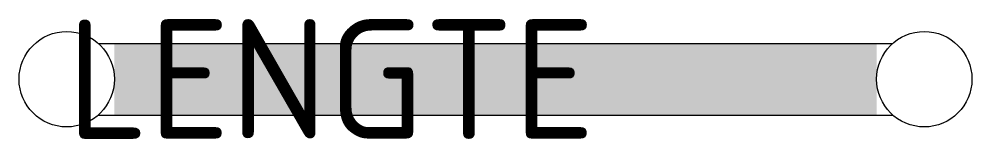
# Model space of a CAD drawing. Header units: metres. Extents: x -10 to 10, y -1.3 to 1.3.
import ezdxf
from ezdxf.enums import TextEntityAlignment as Align

# ---------------------------------------------------------------- set-up
doc = ezdxf.new("R2010")
doc.units = ezdxf.units.M
doc.header["$LTSCALE"] = 10
doc.header["$MEASUREMENT"] = 0
doc.linetypes.add('STREEP', pattern=[0.375, 0.25, -0.125])
doc.layers.get('0').update_dxf_attribs({"linetype": 'CONTINUOUS'})
doc.styles.add('NLCS-ISO', font='NLCS-ISO.ttf', dxfattribs={"height": 2.5})

msp = doc.modelspace()

# ---------------------------------------------------------------- linework, layer by layer
for p, q in [((-8.339, 0.75), (8.339, 0.75)), ((-8.339, -0.75), (8.339, -0.75))]:
    msp.add_line(p, q)
at = {"linetype": 'STREEP', "flags": 128}
msp.add_lwpolyline([(-8, 0, 1.5, 1.5, 0), (8, 0, 0, 0, 0)], format="xyseb", dxfattribs=at)
at = {"linetype": 'ByBlock', "flags": 128}
for points in [[(-8.339, 0.75), (8.339, 0.75)], [(-8.339, -0.75), (8.339, -0.75)]]:
    msp.add_lwpolyline(points, dxfattribs=at)
at = {"linetype": 'ByBlock'}
for centre in [(-9, 0), (9, 0)]:
    msp.add_circle(centre, 1, dxfattribs=at)

# ---------------------------------------------------------------- texts
at = {"linetype": 'ByBlock', "style": 'NLCS-ISO', "flags": 13}
msp.add_attdef('LENGTE', text='18', height=2.5, dxfattribs=at).set_placement((-9, 0), align=Align.MIDDLE_LEFT)

doc.saveas('drawing.dxf')
